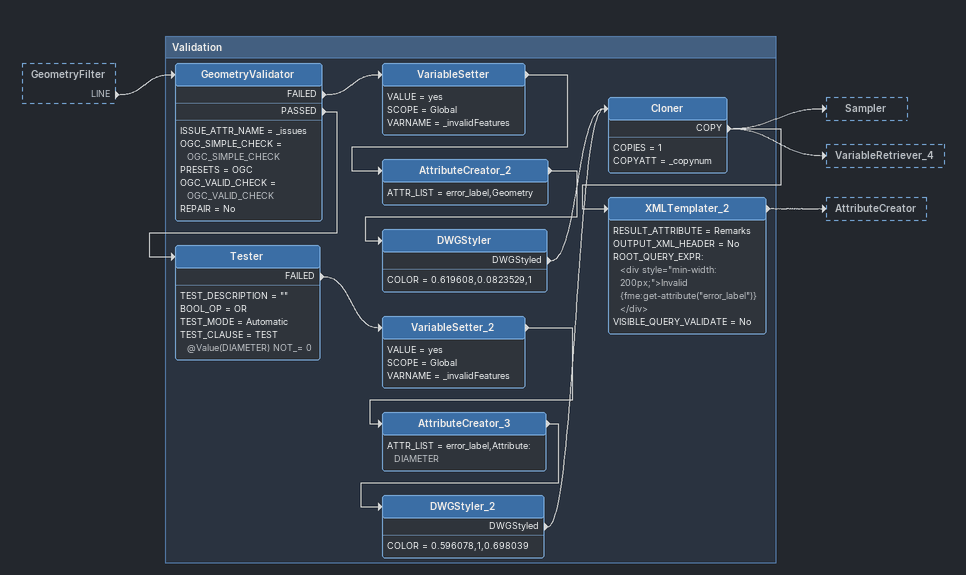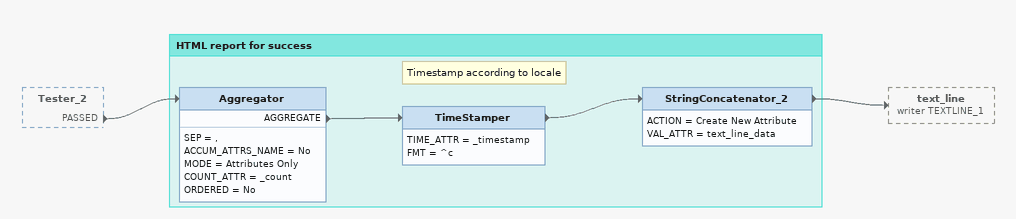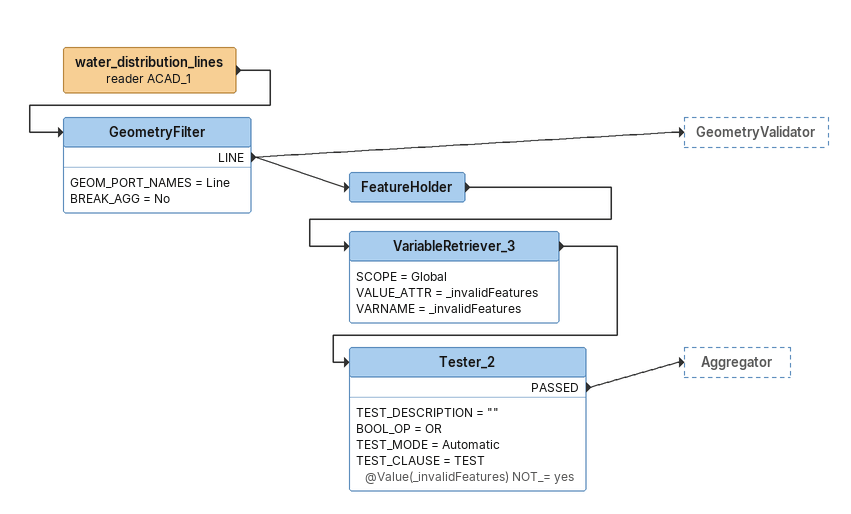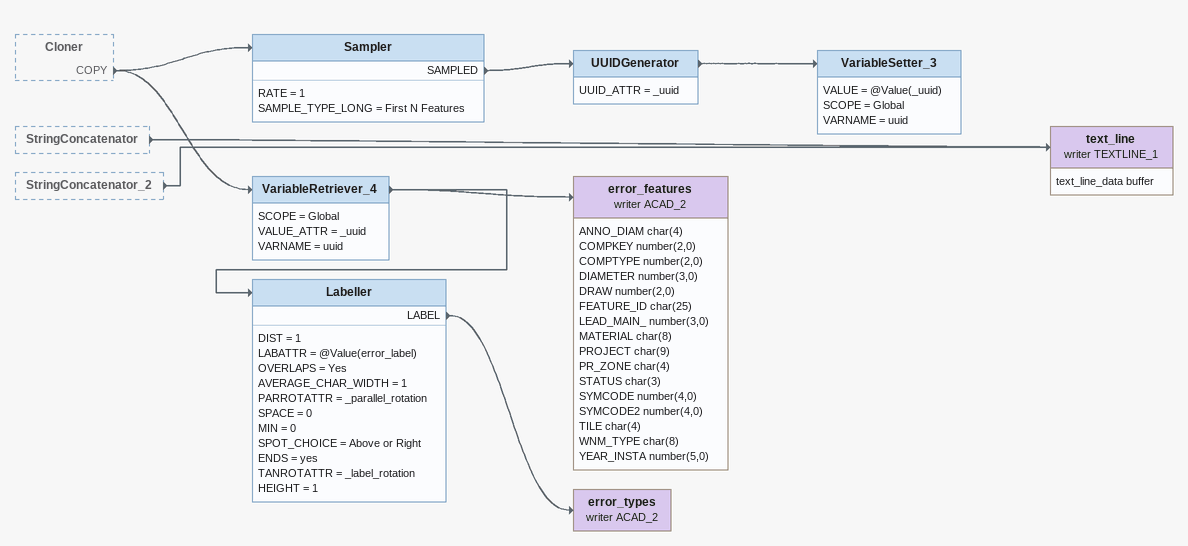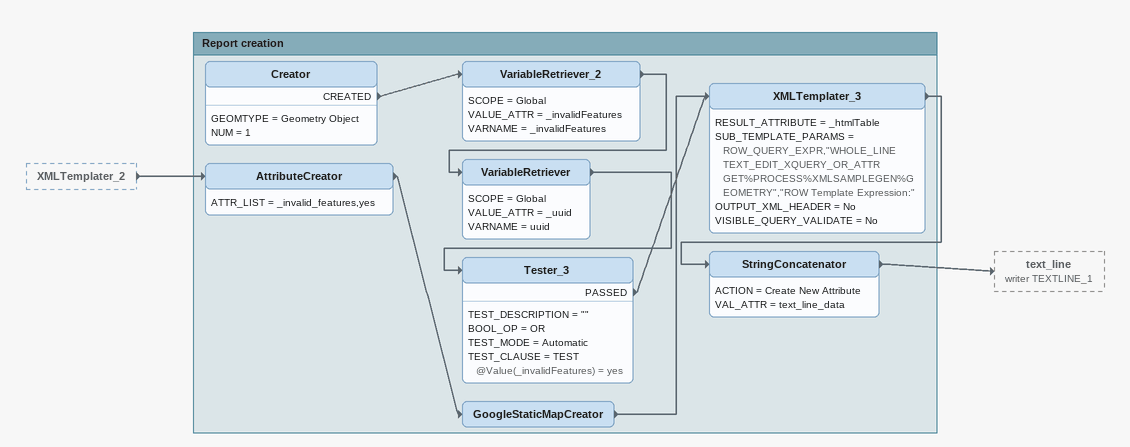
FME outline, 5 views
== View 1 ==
GeometryFilter [outside]
    LINE -> GeometryValidator

Bookmark: Validation
GeometryValidator
    ISSUE_ATTR_NAME = _issues
    OGC_SIMPLE_CHECK = OGC_SIMPLE_CHECK
    PRESETS = OGC
    OGC_VALID_CHECK = OGC_VALID_CHECK
    REPAIR = No
    FAILED -> VariableSetter
    PASSED -> Tester
VariableSetter
    VALUE = yes
    SCOPE = Global
    VARNAME = _invalidFeatures
    -> AttributeCreator_2
AttributeCreator_2
    ATTR_LIST = error_label,Geometry
    -> DWGStyler
DWGStyler
    COLOR = 0.619608,0.0823529,1
    DWGStyled -> Cloner
Tester
    TEST_DESCRIPTION = ""
    BOOL_OP = OR
    TEST_MODE = Automatic
    TEST_CLAUSE = TEST @Value(DIAMETER) NOT_= 0
    FAILED -> VariableSetter_2
VariableSetter_2
    VALUE = yes
    SCOPE = Global
    VARNAME = _invalidFeatures
    -> AttributeCreator_3
AttributeCreator_3
    ATTR_LIST = error_label,Attribute: DIAMETER
    -> DWGStyler_2
DWGStyler_2
    COLOR = 0.596078,1,0.698039
    DWGStyled -> Cloner
Cloner
    COPIES = 1
    COPYATT = _copynum
    COPY -> XMLTemplater_2
    COPY -> Sampler
    COPY -> VariableRetriever_4
XMLTemplater_2
    RESULT_ATTRIBUTE = Remarks
    OUTPUT_XML_HEADER = No
    ROOT_QUERY_EXPR:
      <div style="min-width: 200px;">Invalid {fme:get-attribute("error_label")}
      </div>
    VISIBLE_QUERY_VALIDATE = No
    -> AttributeCreator

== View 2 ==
Tester_2 [outside]
    PASSED -> Aggregator

Bookmark: HTML report for success
Aggregator
    SEP = ,
    ACCUM_ATTRS_NAME = No
    MODE = Attributes Only
    COUNT_ATTR = _count
    ORDERED = No
    AGGREGATE -> TimeStamper
Note: Timestamp according to locale
TimeStamper
    TIME_ATTR = _timestamp
    FMT = ^c
    -> StringConcatenator_2
StringConcatenator_2
    ACTION = Create New Attribute
    VAL_ATTR = text_line_data
    -> text_line (writer TEXTLINE_1)

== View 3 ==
water_distribution_lines (reader ACAD_1)
    -> GeometryFilter
GeometryFilter
    GEOM_PORT_NAMES = Line
    BREAK_AGG = No
    LINE -> GeometryValidator
    LINE -> FeatureHolder
FeatureHolder
    -> VariableRetriever_3
VariableRetriever_3
    SCOPE = Global
    VALUE_ATTR = _invalidFeatures
    VARNAME = _invalidFeatures
    -> Tester_2
Tester_2
    TEST_DESCRIPTION = ""
    BOOL_OP = OR
    TEST_MODE = Automatic
    TEST_CLAUSE = TEST @Value(_invalidFeatures) NOT_= yes
    PASSED -> Aggregator

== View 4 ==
Cloner [outside]
    COPY -> Sampler
    COPY -> VariableRetriever_4
StringConcatenator [outside]
    -> text_line (writer TEXTLINE_1)
StringConcatenator_2 [outside]
    -> text_line (writer TEXTLINE_1)
Sampler
    RATE = 1
    SAMPLE_TYPE_LONG = First N Features
    SAMPLED -> UUIDGenerator
UUIDGenerator
    UUID_ATTR = _uuid
    -> VariableSetter_3
VariableSetter_3
    VALUE = @Value(_uuid)
    SCOPE = Global
    VARNAME = uuid
VariableRetriever_4
    SCOPE = Global
    VALUE_ATTR = _uuid
    VARNAME = uuid
    -> error_features (writer ACAD_2)
    -> Labeller
error_features (writer ACAD_2)
    attributes: ANNO_DIAM char(4), COMPKEY number(2,0), COMPTYPE number(2,0), DIAMETER number(3,0), DRAW number(2,0), FEATURE_ID char(25), LEAD_MAIN_ number(3,0), MATERIAL char(8), PROJECT char(9), PR_ZONE char(4), STATUS char(3), SYMCODE number(4,0), SYMCODE2 number(4,0), TILE char(4), WNM_TYPE char(8), YEAR_INSTA number(5,0)
Labeller
    DIST = 1
    LABATTR = @Value(error_label)
    OVERLAPS = Yes
    AVERAGE_CHAR_WIDTH = 1
    PARROTATTR = _parallel_rotation
    SPACE = 0
    MIN = 0
    SPOT_CHOICE = Above or Right
    ENDS = yes
    TANROTATTR = _label_rotation
    HEIGHT = 1
    LABEL -> error_types (writer ACAD_2)
error_types (writer ACAD_2)
text_line (writer TEXTLINE_1)
    attributes: text_line_data buffer

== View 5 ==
XMLTemplater_2 [outside]
    -> AttributeCreator

Bookmark: Report creation
AttributeCreator
    ATTR_LIST = _invalid_features,yes
    -> GoogleStaticMapCreator
GoogleStaticMapCreator
    -> XMLTemplater_3
Creator
    GEOMTYPE = Geometry Object
    NUM = 1
    CREATED -> VariableRetriever_2
VariableRetriever_2
    SCOPE = Global
    VALUE_ATTR = _invalidFeatures
    VARNAME = _invalidFeatures
    -> VariableRetriever
VariableRetriever
    SCOPE = Global
    VALUE_ATTR = _uuid
    VARNAME = uuid
    -> Tester_3
Tester_3
    TEST_DESCRIPTION = ""
    BOOL_OP = OR
    TEST_MODE = Automatic
    TEST_CLAUSE = TEST @Value(_invalidFeatures) = yes
    PASSED -> XMLTemplater_3
XMLTemplater_3
    RESULT_ATTRIBUTE = _htmlTable
    SUB_TEMPLATE_PARAMS = ROW_QUERY_EXPR,"WHOLE_LINE TEXT_EDIT_XQUERY_OR_ATTR GET%PROCESS%XMLSAMPLEGEN%GEOMETRY","ROW Template Expression:"
    OUTPUT_XML_HEADER = No
    VISIBLE_QUERY_VALIDATE = No
    -> StringConcatenator
StringConcatenator
    ACTION = Create New Attribute
    VAL_ATTR = text_line_data
    -> text_line (writer TEXTLINE_1)
